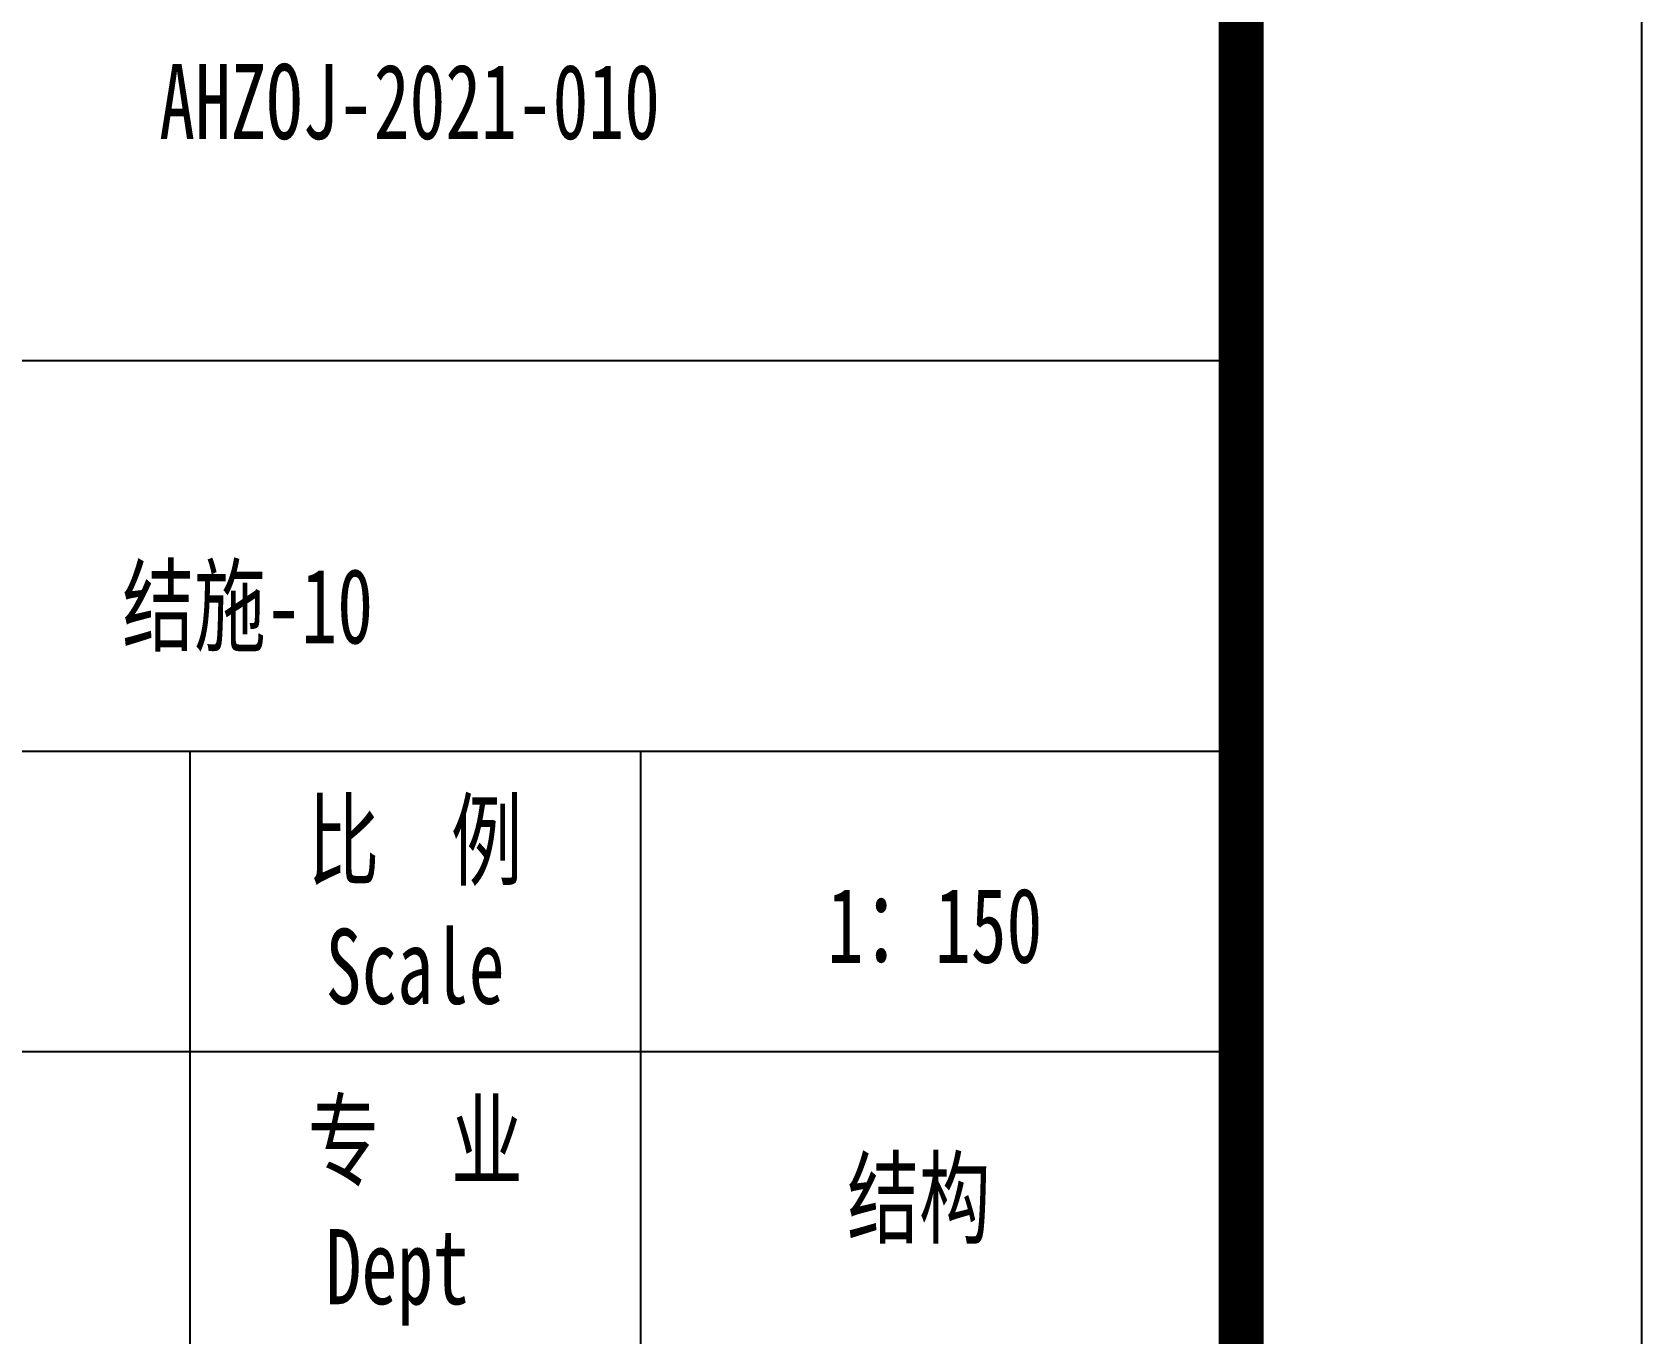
# Model space of a CAD drawing. Extents: x -89996 to 1006241, y -2176 to 440573.
# Drawn here: x 1000558 to 1006241, y 123624 to 128219 of the extents above; entities that cross this region are included whole.
import ezdxf
from ezdxf.enums import TextEntityAlignment as Align

# ---------------------------------------------------------------- set-up
doc = ezdxf.new("R2010")
doc.units = 0
doc.header["$LTSCALE"] = 1000
doc.header["$MEASUREMENT"] = 0
doc.layers.add('PUB_TITLE', color=4, linetype='Continuous')
doc.layers.add('图框文字', color=120, linetype='Continuous')
doc.styles.add('_gyy_title_ST', font='', dxfattribs={"width": 0.8})
doc.styles.get('_gyy_title_ST').set_extended_font_data('SimSun')

# ---------------------------------------------------------------- blocks, each defined once
blk = doc.blocks.new('A$C767023C3')
at = {"layer": 'PUB_TITLE'}
for p, q in [((0, -29414.1), (-4949.5, -29414.1)), ((0, -30333.3), (-4949.5, -30333.3)), ((-2474.8, -30333.3), (-2474.8, -31747.5)), ((-1414.1, -30333.3), (-1414.1, -31747.5)), ((0, -31040.4), (-4949.5, -31040.4))]:
    blk.add_line(p, q, dxfattribs=at)
at = {"layer": 'PUB_TITLE', "const_width": 106.1}
blk.add_lwpolyline([(-4949.5, 0), (0, 0), (0, -40585.9), (-4949.5, -40585.9)], close=True, dxfattribs=at)
at = {"layer": 'PUB_TITLE', "color": 2, "style": '_gyy_title_ST', "width": 0.7}
blk.add_text('AHZOJ-2021-010', height=176.767, dxfattribs=at).set_placement((-1957.5, -28891.9), align=Align.CENTER)
at = {"layer": 'PUB_TITLE', "style": '_gyy_title_ST', "width": 0.7}
for s, p in [('比  例', (-1944.4, -30630.3)), ('Scale', (-1944.4, -30927.3)), ('专  业', (-1944.4, -31337.4)), ('Dept ', (-1944.4, -31634.3))]:
    blk.add_text(s, height=176.77, dxfattribs=at).set_placement(p, align=Align.CENTER)
at = {"layer": '图框文字', "color": 7, "style": '_gyy_title_ST', "width": 0.7}
blk.add_text('结构', height=176.77, dxfattribs=at).set_placement((-758.6, -31472.9), align=Align.CENTER)

msp = doc.modelspace()

# ---------------------------------------------------------------- linework, layer by layer
at = {"layer": 'PUB_TITLE'}
msp.add_lwpolyline([(917140.81, 109593.71), (1006240.81, 109593.71), (1006240.81, 172593.71), (917140.81, 172593.71)], close=True, dxfattribs=at)
at = {"layer": 'PUB_TITLE', "const_width": 159.09}
msp.add_lwpolyline([(919438.79, 110300.78), (919438.79, 171179.57), (1004826.67, 171179.57), (1004826.67, 110300.78)], close=True, dxfattribs=at)

# ---------------------------------------------------------------- block references
at = {"xscale": 1.5, "yscale": 1.5, "zscale": 1.5}
msp.add_blockref('A$C767023C3', (1004826.67, 171179.57), dxfattribs=at)

# ---------------------------------------------------------------- texts
at = {"layer": 'PUB_TITLE', "color": 6, "style": '_gyy_title_ST', "width": 0.7}
for s, p in [('结施-10', (1001318.83, 126060.97)), ('1：150', (1003745.1, 124933.42))]:
    msp.add_text(s, height=265.151, dxfattribs=at).set_placement(p, align=Align.CENTER)

doc.saveas('drawing.dxf')
